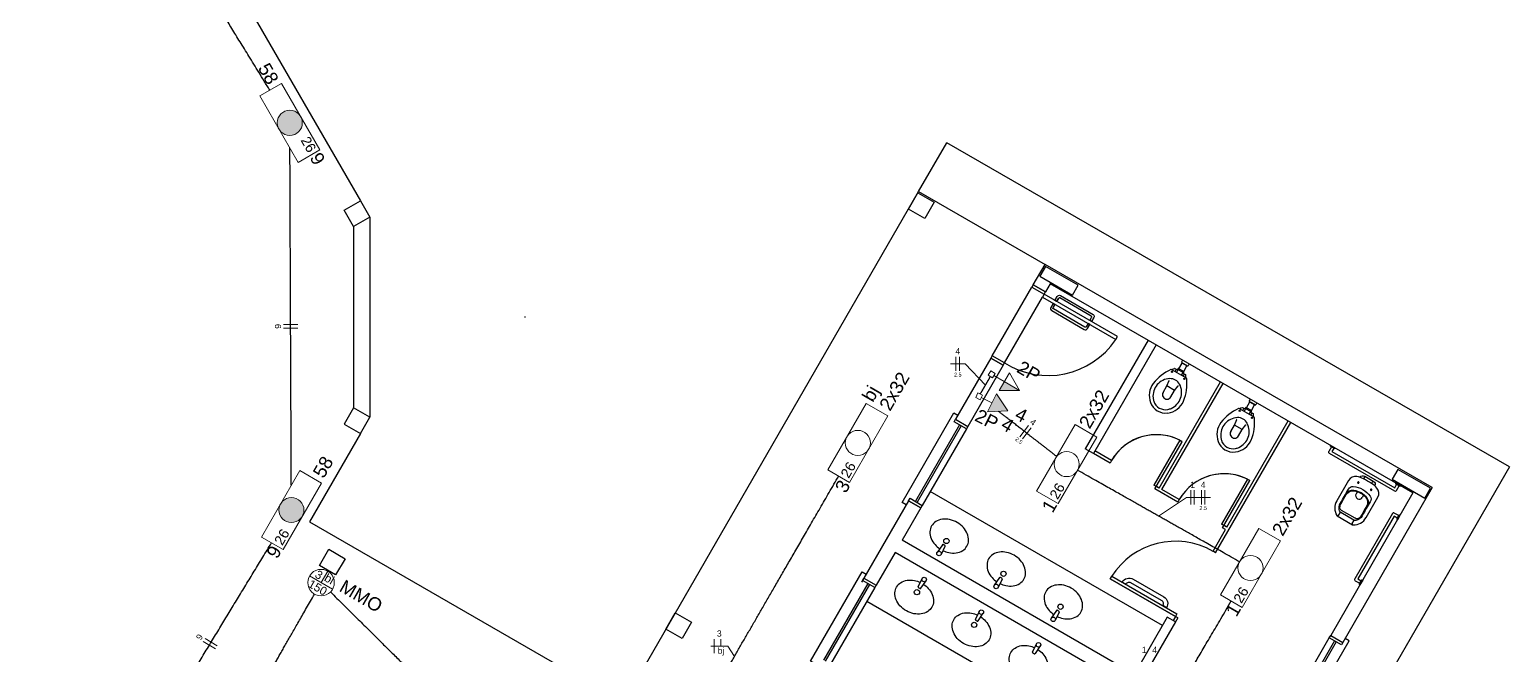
# Model space of a CAD drawing. Extents: x 175 to 700, y 53 to 250.
# Drawn here: x 375.33 to 391.06, y 194.7 to 201.35 of the extents above; entities that cross this region are included whole.
import ezdxf

# ---------------------------------------------------------------- set-up
doc = ezdxf.new("R2010")
doc.units = 0
doc.header["$LTSCALE"] = 2
doc.set_wipeout_variables(frame=1)
doc.linetypes.add('DASHDOT', pattern=[25.4, 12.7, -6.35, 0, -6.35])
doc.layers.get('0').update_dxf_attribs({"linetype": 'CONTINUOUS'})
for name, color, linetype in [('A-BARRA', 2, 'CONTINUOUS'), ('A-JANEL', 3, 'CONTINUOUS'), ('A-PARED', 5, 'CONTINUOUS'), ('A-PAREDE', 5, 'CONTINUOUS'), ('A-PILAR', 6, 'CONTINUOUS'), ('A-PILAR_EIXO', 5, 'DASHDOT'), ('A-PISOS-NIVEL', 1, 'CONTINUOUS'), ('A-WC', 1, 'CONTINUOUS'), ('ARQ-ALV-CORTE', 5, 'CONTINUOUS'), ('ARQ-ALV-VISTA2', 2, 'CONTINUOUS'), ('ARQ-BNC-VISTA', 1, 'CONTINUOUS'), ('ARQ-ESQ-CORTE', 3, 'CONTINUOUS'), ('ARQ-ESQ-VISTA1', 2, 'CONTINUOUS'), ('ARQ-ESQ-VISTA2', 1, 'CONTINUOUS'), ('PAG', 1, 'CONTINUOUS')]:
    doc.layers.add(name, color=color, linetype=linetype)
for name, color, linetype, lineweight in [('EL-Condutos', 4, 'CONTINUOUS', 30), ('EL-Fios', 9, 'CONTINUOUS', 20), ('EL-Textos fios', 7, 'CONTINUOUS', 20), ('EL-Textos pontos', 5, 'CONTINUOUS', 20), ('P-SIMBOL', 5, 'CONTINUOUS', 20)]:
    doc.layers.add(name, color=color, linetype=linetype, lineweight=lineweight)
doc.styles.add('Arial', font='arial.ttf')

msp = doc.modelspace()

# ---------------------------------------------------------------- hatches: boundary and pattern name
at = {"layer": 'P-SIMBOL'}
h = msp.add_hatch(color=256, dxfattribs=at)
h.paths.add_polyline_path([(377.967, 200.357, 1), (378.232, 200.357, 1)])
h.paths.add_polyline_path([(378.248, 196.24, 1), (377.983, 196.24, 1)])
h.paths.add_polyline_path([(376.486, 193.337, 1), (376.221, 193.337, 1)])
h.paths.add_polyline_path([(372.582, 191.56, 1), (372.847, 191.56, 1)])
at = {"layer": 'P-SIMBOL', "linetype": 'Continuous'}
for points in [[(385.51, 197.283), (385.727, 197.295), (385.608, 197.476)], [(385.69, 197.606), (385.852, 197.512), (385.636, 197.512)]]:
    msp.add_hatch(color=256, dxfattribs=at).paths.add_polyline_path(points)

# ---------------------------------------------------------------- linework, layer by layer
at = {"color": 8}
msp.add_arc((380.591, 198.292), 0.01, 330, 30, dxfattribs=at)
at = {"layer": 'A-BARRA', "color": 251}
msp.add_lwpolyline([(387.384, 195.318, -0.414214), (387.415, 195.201), (387.415, 195.201), (387.376, 195.224, 0.414214), (387.361, 195.279), (387.036, 195.466, 0.414214), (386.982, 195.451), (386.943, 195.474), (386.943, 195.474, -0.414214), (387.059, 195.505)], format="xyb", close=True, dxfattribs=at)
at = {"layer": 'A-JANEL', "color": 251}
for p, q in [((385.173, 197.205), (385.303, 197.13)), ((389.158, 194.907), (389.288, 194.832))]:
    msp.add_line(p, q, dxfattribs=at)
at = {"layer": 'A-PARED', "color": 251}
msp.add_lwpolyline([(384.945, 199.512), (384.845, 199.339), (384.672, 199.439), (384.772, 199.612)], close=True, dxfattribs=at)
at = {"layer": 'A-PAREDE', "color": 251}
for p, q in [((385.998, 198.635), (386.123, 198.851)), ((390.237, 196.478), (386.123, 198.851)), ((386.128, 198.56), (385.998, 198.635)), ((386.128, 198.56), (385.998, 198.635)), ((386.178, 198.646), (386.128, 198.56)), ((386.178, 198.646), (386.128, 198.56)), ((390.032, 196.423), (386.178, 198.646)), ((385.548, 197.855), (385.173, 197.205)), ((385.678, 197.78), (385.548, 197.855)), ((385.678, 197.78), (385.548, 197.855)), ((385.678, 197.78), (385.303, 197.13)), ((385.173, 197.205), (385.303, 197.13)), ((390.032, 196.423), (389.158, 194.907)), ((390.237, 196.478), (389.288, 194.832)), ((388.458, 193.694), (384.604, 195.918)), ((388.383, 193.564), (384.529, 195.788)), ((389.158, 194.907), (389.288, 194.832))]:
    msp.add_line(p, q, dxfattribs=at)
for points in [[(378.776, 199.254), (378.676, 199.427), (378.849, 199.527), (378.949, 199.354)], [(386.474, 198.63), (386.128, 198.83), (386.068, 198.726), (386.414, 198.526)], [(378.776, 197.327), (378.676, 197.154), (378.849, 197.054), (378.949, 197.227)], [(390.217, 196.472), (389.87, 196.672), (389.81, 196.568), (390.157, 196.368)], [(378.513, 195.823), (378.686, 195.723), (378.586, 195.55), (378.413, 195.65)]]:
    msp.add_lwpolyline(points, close=True, dxfattribs=at)
at = {"layer": 'A-PILAR', "color": 251}
for points in [[(378.776, 199.254), (378.676, 199.427), (378.849, 199.527), (378.949, 199.354)], [(378.776, 197.327), (378.676, 197.154), (378.849, 197.054), (378.949, 197.227)]]:
    msp.add_lwpolyline(points, close=True, dxfattribs=at)
at = {"layer": 'A-PILAR_EIXO', "color": 251}
msp.add_lwpolyline([(382.367, 195.047), (382.267, 194.873), (382.094, 194.973), (382.194, 195.147)], close=True, dxfattribs=at)
at = {"layer": 'A-PISOS-NIVEL', "color": 251}
for p, q in [((376.17, 204.169), (378.849, 199.527)), ((384.78, 199.626), (385.08, 200.145)), ((391.057, 196.698), (385.08, 200.145)), ((381.645, 194.19), (384.78, 199.626)), ((384.78, 199.626), (386.123, 198.851)), ((378.776, 199.254), (378.776, 197.327)), ((378.949, 199.354), (378.949, 197.227)), ((378.849, 197.054), (378.307, 196.115)), ((391.057, 196.698), (388.234, 191.804)), ((378.307, 196.115), (381.645, 194.19))]:
    msp.add_line(p, q, dxfattribs=at)
at = {"layer": 'A-WC', "color": 251}
for p, q in [((387.934, 195.786), (388.733, 197.172)), ((386.83, 196.766), (386.653, 196.868)), ((386.815, 196.74), (386.638, 196.842)), ((386.83, 196.766), (386.815, 196.74)), ((387.908, 195.801), (388.041, 196.033)), ((387.934, 195.786), (387.908, 195.801)), ((387.534, 195.093), (386.815, 195.508)), ((386.815, 195.508), (387.508, 195.108)), ((386.833, 195.537), (387.525, 195.138)), ((387.525, 195.138), (387.508, 195.108)), ((387.508, 195.108), (387.483, 195.065)), ((387.534, 195.093), (387.505, 195.043))]:
    msp.add_line(p, q, dxfattribs=at)
msp.add_arc((387.306, 196.491), 0.55, 60.0228, 150.0228, dxfattribs=at)
at = {"layer": 'ARQ-ALV-CORTE', "color": 251}
msp.add_line((385.998, 198.635), (386.128, 198.56), dxfattribs=at)
at = {"layer": 'ARQ-ALV-VISTA2', "color": 251, "ltscale": 0.1}
for p, q in [((387.217, 198.047), (386.551, 196.892)), ((387.304, 197.997), (386.638, 196.842)), ((387.544, 197.743), (387.579, 197.803)), ((387.585, 197.834), (387.574, 197.814)), ((387.574, 197.812), (387.577, 197.81)), ((387.577, 197.81), (387.575, 197.808)), ((387.576, 197.805), (387.633, 197.772)), ((387.577, 197.81), (387.638, 197.775)), ((387.654, 197.794), (387.643, 197.774)), ((387.473, 197.731), (387.47, 197.732)), ((387.473, 197.731), (387.621, 197.645)), ((387.504, 197.713), (387.517, 197.736)), ((387.534, 197.726), (387.506, 197.742)), ((387.521, 197.703), (387.534, 197.726)), ((387.534, 197.726), (387.537, 197.731)), ((387.589, 197.701), (387.537, 197.731)), ((387.596, 197.713), (387.544, 197.743)), ((387.573, 197.673), (387.586, 197.696)), ((387.586, 197.696), (387.589, 197.701)), ((387.586, 197.696), (387.614, 197.68)), ((387.59, 197.663), (387.603, 197.686)), ((387.596, 197.713), (387.631, 197.773)), ((387.621, 197.645), (387.624, 197.644)), ((387.638, 197.775), (387.636, 197.773)), ((387.638, 197.775), (387.64, 197.774)), ((387.337, 196.473), (387.988, 197.602)), ((387.363, 196.458), (388.014, 197.587)), ((387.363, 196.458), (388.014, 197.587)), ((387.377, 197.491), (387.416, 197.559)), ((387.416, 197.559), (387.441, 197.616)), ((387.5, 197.51), (387.416, 197.559)), ((387.441, 197.616), (387.439, 197.619)), ((387.461, 197.442), (387.5, 197.51)), ((387.5, 197.51), (387.538, 197.56)), ((387.538, 197.56), (387.541, 197.561)), ((388.192, 197.316), (388.189, 197.318)), ((388.192, 197.316), (388.34, 197.23)), ((388.223, 197.298), (388.236, 197.321)), ((388.253, 197.311), (388.225, 197.328)), ((388.253, 197.311), (388.256, 197.316)), ((388.308, 197.286), (388.256, 197.316)), ((388.263, 197.328), (388.298, 197.389)), ((388.315, 197.298), (388.263, 197.328)), ((388.304, 197.42), (388.293, 197.4)), ((388.293, 197.397), (388.296, 197.395)), ((388.296, 197.395), (388.294, 197.393)), ((388.295, 197.39), (388.352, 197.357)), ((388.296, 197.395), (388.357, 197.361)), ((388.315, 197.298), (388.35, 197.359)), ((388.357, 197.361), (388.355, 197.358)), ((388.357, 197.361), (388.359, 197.359)), ((388.373, 197.38), (388.362, 197.36)), ((388.056, 196.059), (388.707, 197.187)), ((388.135, 197.144), (388.16, 197.202)), ((388.16, 197.202), (388.158, 197.204)), ((388.24, 197.288), (388.253, 197.311)), ((388.292, 197.258), (388.305, 197.282)), ((388.305, 197.282), (388.308, 197.286)), ((388.305, 197.282), (388.333, 197.265)), ((388.309, 197.248), (388.322, 197.272)), ((388.34, 197.23), (388.343, 197.229)), ((388.096, 197.076), (388.135, 197.144)), ((388.219, 197.096), (388.135, 197.144)), ((388.18, 197.028), (388.219, 197.096)), ((388.219, 197.096), (388.257, 197.145)), ((388.257, 197.145), (388.26, 197.146)), ((386.638, 196.842), (386.551, 196.892)), ((387.555, 196.982), (387.28, 196.506)), ((387.291, 196.465), (387.581, 196.967)), ((387.555, 196.982), (387.581, 196.967)), ((388.274, 196.568), (387.999, 196.091)), ((388.01, 196.05), (388.3, 196.553)), ((388.274, 196.568), (388.3, 196.553)), ((387.337, 196.473), (387.28, 196.506)), ((387.337, 196.473), (387.28, 196.506)), ((387.534, 196.325), (387.291, 196.465)), ((387.337, 196.473), (387.306, 196.491)), ((387.549, 196.351), (387.363, 196.458)), ((384.674, 196.339), (384.199, 195.516)), ((384.804, 196.264), (384.604, 195.918)), ((384.674, 196.339), (384.804, 196.264)), ((384.674, 196.339), (384.804, 196.264)), ((387.549, 196.351), (387.534, 196.325)), ((388.056, 196.059), (387.999, 196.091)), ((388.056, 196.059), (387.999, 196.091)), ((388.056, 196.059), (388.025, 196.076)), ((388.041, 196.033), (388.01, 196.05)), ((384.529, 195.788), (384.329, 195.441)), ((385.032, 195.871), (384.976, 195.79)), ((385.06, 195.854), (385.018, 195.766)), ((385.057, 195.864), (385.042, 195.873)), ((384.199, 195.516), (384.174, 195.473)), ((384.199, 195.516), (384.329, 195.441)), ((384.199, 195.516), (384.329, 195.441)), ((384.199, 195.516), (384.329, 195.441)), ((384.775, 195.424), (384.817, 195.513)), ((384.804, 195.408), (384.859, 195.489)), ((385.638, 195.521), (385.583, 195.44)), ((385.667, 195.504), (385.624, 195.416)), ((385.664, 195.515), (385.649, 195.523)), ((386.815, 195.508), (386.83, 195.534)), ((386.83, 195.534), (386.815, 195.508)), ((386.83, 195.534), (386.83, 195.534)), ((384.794, 195.405), (384.779, 195.414)), ((385.383, 195.077), (385.425, 195.166)), ((385.412, 195.061), (385.467, 195.142)), ((386.244, 195.171), (386.189, 195.09)), ((386.273, 195.155), (386.231, 195.066)), ((386.27, 195.165), (386.255, 195.173)), ((385.402, 195.058), (385.387, 195.067)), ((387.422, 195.1), (387.072, 194.494)), ((387.509, 195.05), (387.159, 194.444)), ((387.509, 195.05), (387.422, 195.1)), ((385.991, 194.73), (386.033, 194.819)), ((386.009, 194.711), (385.995, 194.72)), ((386.02, 194.714), (386.075, 194.795))]:
    msp.add_line(p, q, dxfattribs=at)
at = {"layer": 'ARQ-ALV-VISTA2', "color": 251}
for points in [[(386.113, 198.534), (386.128, 198.56), (385.998, 198.635), (385.983, 198.609)], [(386.875, 198.054), (386.892, 198.084), (386.113, 198.534), (386.095, 198.503)], [(385.678, 197.78), (385.693, 197.806), (385.563, 197.881), (385.548, 197.855)]]:
    msp.add_lwpolyline(points, close=True, dxfattribs=at)
at = {"layer": 'ARQ-ALV-VISTA2', "color": 251, "ltscale": 0.1}
for points in [[(389.209, 196.897, -0.414214), (389.196, 196.894), (389.161, 196.914, -0.414214), (389.157, 196.927), (389.209, 196.897)], [(389.902, 196.498, -0.414214), (389.889, 196.494), (389.854, 196.514, -0.414214), (389.85, 196.528), (389.902, 196.498)], [(385.038, 195.808, 0.059992), (385.101, 195.787, 0.087531), (385.178, 195.784, 0.105501), (385.248, 195.809, 0.123031), (385.292, 195.855, 0.123031), (385.31, 195.916, 0.105501), (385.297, 195.989, 0.087531), (385.256, 196.054, 0.07802), (385.189, 196.108, 0.07802), (385.109, 196.139, 0.087531), (385.032, 196.142, 0.105501), (384.962, 196.117, 0.123031), (384.918, 196.071, 0.123031), (384.9, 196.01, 0.105501), (384.913, 195.937, 0.087531), (384.954, 195.872, 0.059024), (385.003, 195.829, 0.07802)], [(389.867, 196.137, -0.414214), (389.864, 196.151), (389.884, 196.185, -0.414214), (389.897, 196.189), (389.867, 196.137)], [(385.645, 195.459, 0.059992), (385.707, 195.437, 0.087531), (385.784, 195.434, 0.105501), (385.854, 195.459, 0.123031), (385.898, 195.505, 0.123031), (385.916, 195.566, 0.105501), (385.903, 195.64, 0.087531), (385.862, 195.705, 0.07802), (385.795, 195.759, 0.07802), (385.715, 195.79, 0.087531), (385.638, 195.793, 0.105501), (385.569, 195.767, 0.123031), (385.524, 195.722, 0.123031), (385.507, 195.66, 0.105501), (385.519, 195.587, 0.087531), (385.56, 195.522, 0.059024), (385.609, 195.479, 0.07802)], [(384.833, 195.45, -0.059992), (384.883, 195.407, -0.087531), (384.924, 195.342, -0.105501), (384.938, 195.269, -0.123031), (384.92, 195.207, -0.123031), (384.876, 195.161, -0.105501), (384.807, 195.135, -0.087531), (384.73, 195.138, -0.07802), (384.65, 195.168, -0.07802), (384.582, 195.222, -0.087531), (384.541, 195.287, -0.105501), (384.528, 195.36, -0.123031), (384.545, 195.421, -0.123031), (384.589, 195.467, -0.105501), (384.659, 195.493, -0.087531), (384.735, 195.491, -0.059024), (384.797, 195.47, -0.07802)], [(386.251, 195.109, 0.059992), (386.314, 195.087, 0.087531), (386.39, 195.084, 0.105501), (386.46, 195.109, 0.123031), (386.505, 195.155, 0.123031), (386.522, 195.217, 0.105501), (386.509, 195.29, 0.087531), (386.469, 195.355, 0.07802), (386.402, 195.409, 0.07802), (386.322, 195.44, 0.087531), (386.245, 195.443, 0.105501), (386.175, 195.418, 0.123031), (386.131, 195.372, 0.123031), (386.113, 195.31, 0.105501), (386.126, 195.237, 0.087531), (386.167, 195.172, 0.059024), (386.216, 195.129, 0.07802)], [(389.468, 195.444, -0.414214), (389.464, 195.458), (389.484, 195.492, -0.414214), (389.498, 195.496), (389.468, 195.444)], [(385.441, 195.103, -0.059992), (385.491, 195.06, -0.087531), (385.532, 194.995, -0.105501), (385.546, 194.922, -0.123031), (385.528, 194.86, -0.123031), (385.484, 194.814, -0.105501), (385.415, 194.788, -0.087531), (385.338, 194.791, -0.07802), (385.257, 194.821, -0.07802), (385.19, 194.875, -0.087531), (385.149, 194.94, -0.105501), (385.135, 195.013, -0.123031), (385.153, 195.074, -0.123031), (385.197, 195.12, -0.105501), (385.266, 195.146, -0.087531), (385.343, 195.144, -0.059024), (385.405, 195.123, -0.07802)], [(386.048, 194.756, -0.059992), (386.099, 194.712, -0.087531), (386.14, 194.648, -0.105501), (386.153, 194.575, -0.123031), (386.136, 194.513, -0.123031), (386.092, 194.467, -0.105501), (386.022, 194.441, -0.087531), (385.946, 194.444, -0.07802), (385.865, 194.474, -0.07802), (385.798, 194.528, -0.087531), (385.757, 194.592, -0.105501), (385.743, 194.665, -0.123031), (385.761, 194.727, -0.123031), (385.805, 194.773, -0.105501), (385.874, 194.799, -0.087531), (385.951, 194.797, -0.059024), (386.013, 194.776, -0.07802)]]:
    msp.add_lwpolyline(points, format="xyb", dxfattribs=at)
for points in [[(384.819, 196.29), (384.804, 196.264), (384.674, 196.339), (384.689, 196.365)], [(384.329, 195.441), (384.314, 195.415), (384.184, 195.49), (384.199, 195.516)]]:
    msp.add_lwpolyline(points, close=True, dxfattribs=at)
for centre, radius in [((387.473, 197.71), 0.00682), ((387.603, 197.635), 0.00682), ((388.192, 197.295), 0.00682), ((388.322, 197.22), 0.00682), ((385.075, 195.911), 0.0278), ((384.997, 195.778), 0.024), ((385.681, 195.562), 0.0278), ((384.838, 195.501), 0.024), ((385.603, 195.428), 0.024), ((384.762, 195.366), 0.0278), ((385.446, 195.154), 0.024), ((386.288, 195.212), 0.0278), ((385.37, 195.019), 0.0278), ((386.21, 195.078), 0.024), ((386.054, 194.807), 0.024)]:
    msp.add_circle(centre, radius, dxfattribs=at)
for centre, radius, start, end in [((387.575, 197.813), 0.002, 150.0228, 240.0228), ((387.577, 197.807), 0.002, 150.0228, 240.0228), ((387.457, 197.451), 0.187, 92.7027, 185.7713), ((387.656, 197.29), 0.484, 113.7805, 142.3423), ((387.453, 197.525), 0.112, 60.0228, 92.7027), ((387.465, 197.724), 0.00909, 60.0228, 119.0053), ((387.691, 197.306), 0.477, 113.8624, 117.241), ((387.502, 197.735), 0.00909, 60.0228, 113.8624), ((387.54, 197.737), 0.00697, 60.0228, 240.0228), ((387.592, 197.707), 0.00697, 240.0228, 60.0228), ((387.147, 197.583), 0.484, 337.7033, 6.3682), ((387.61, 197.672), 0.00909, 6.1832, 60.0228), ((387.144, 197.622), 0.477, 2.8046, 6.1832), ((387.619, 197.636), 0.00909, 6.3586, 60.0228), ((387.634, 197.774), 0.002, 240.0228, 330.0228), ((387.641, 197.775), 0.002, 240.0228, 330.0228), ((387.438, 197.458), 0.208, 142.3423, 200.9207), ((387.419, 197.467), 0.0486, 150.0228, 330.0228), ((387.387, 197.491), 0.187, 294.2742, 27.3429), ((387.453, 197.525), 0.112, 27.3429, 60.0228), ((387.406, 197.445), 0.174, 200.4995, 276.9109), ((387.429, 197.448), 0.159, 185.7713, 198.6929), ((387.403, 197.439), 0.132, 198.6929, 240.0228), ((387.403, 197.439), 0.132, 240.0228, 281.3527), ((387.402, 197.478), 0.208, 276.9109, 337.7033), ((387.398, 197.466), 0.159, 281.3527, 294.2742), ((388.375, 196.875), 0.484, 113.7805, 142.3423), ((388.184, 197.31), 0.00909, 60.0228, 119.0053), ((388.41, 196.892), 0.477, 113.8624, 117.241), ((388.221, 197.32), 0.00909, 60.0228, 113.8624), ((388.259, 197.322), 0.00697, 60.0228, 240.0228), ((388.294, 197.399), 0.002, 150.0228, 240.0228), ((388.296, 197.392), 0.002, 150.0228, 240.0228), ((388.353, 197.359), 0.002, 240.0228, 330.0228), ((388.36, 197.361), 0.002, 240.0228, 330.0228), ((388.157, 197.043), 0.208, 142.3423, 200.9207), ((388.176, 197.036), 0.187, 92.7027, 185.7713), ((388.172, 197.111), 0.112, 60.0228, 92.7027), ((388.105, 197.076), 0.187, 294.2742, 27.3429), ((388.172, 197.111), 0.112, 27.3429, 60.0228), ((388.311, 197.292), 0.00697, 240.0228, 60.0228), ((387.866, 197.168), 0.484, 337.7033, 6.3682), ((388.329, 197.257), 0.00909, 6.1832, 60.0228), ((387.863, 197.207), 0.477, 2.8046, 6.1832), ((388.338, 197.221), 0.00909, 6.3586, 60.0228), ((388.148, 197.033), 0.159, 185.7713, 198.6929), ((388.138, 197.052), 0.0486, 150.0228, 330.0228), ((388.125, 197.03), 0.174, 200.4995, 276.9109), ((388.122, 197.024), 0.132, 198.6929, 240.0228), ((388.122, 197.024), 0.132, 240.0228, 281.3527), ((388.121, 197.064), 0.208, 276.9109, 337.7033), ((388.117, 197.051), 0.159, 281.3527, 294.2742), ((388.025, 196.076), 0.55, 60.0228, 150.0228), ((388.025, 196.076), 0.55, 63.1496, 150.0228), ((385.038, 195.866), 0.008, 59.9451, 145.5915), ((385.053, 195.857), 0.008, 334.2986, 59.9451), ((385.645, 195.516), 0.008, 59.9451, 145.5915), ((385.66, 195.508), 0.008, 334.2986, 59.9451), ((384.783, 195.421), 0.008, 154.7065, 240.3529), ((384.798, 195.412), 0.008, 240.3529, 325.9994), ((386.251, 195.167), 0.008, 59.9451, 145.5915), ((386.266, 195.158), 0.008, 334.2986, 59.9451), ((385.391, 195.074), 0.008, 154.7065, 240.3529), ((385.406, 195.065), 0.008, 240.3529, 325.9994), ((385.998, 194.727), 0.008, 154.7065, 240.3529), ((386.013, 194.718), 0.008, 240.3529, 325.9994)]:
    msp.add_arc(centre, radius, start, end, dxfattribs=at)
at = {"layer": 'ARQ-BNC-VISTA', "color": 251}
for p, q in [((385.563, 197.881), (385.983, 198.609)), ((385.693, 197.806), (386.095, 198.503)), ((387.372, 195.013), (384.903, 196.437)), ((386.698, 193.844), (384.229, 195.268))]:
    msp.add_line(p, q, dxfattribs=at)
at = {"layer": 'ARQ-ESQ-CORTE', "color": 251}
for points in [[(386.228, 198.427), (386.208, 198.392), (386.228, 198.427), (386.21, 198.437), (386.185, 198.394, 0.414214), (386.194, 198.36), (386.54, 198.16, 0.414214), (386.574, 198.169), (386.599, 198.212), (386.581, 198.223), (386.561, 198.189, -0.414214), (386.547, 198.185), (386.212, 198.378, -0.414214), (386.208, 198.392)], [(386.246, 198.457), (386.266, 198.491), (386.246, 198.457), (386.227, 198.468), (386.252, 198.511, -0.414214), (386.286, 198.52), (386.633, 198.32, -0.414214), (386.642, 198.286), (386.617, 198.243), (386.598, 198.254), (386.618, 198.288, 0.414214), (386.614, 198.302), (386.279, 198.495, 0.414214), (386.266, 198.491)]]:
    msp.add_lwpolyline(points, format="xyb", dxfattribs=at)
at = {"layer": 'ARQ-ESQ-VISTA1', "color": 251}
for p, q in [((385.215, 197.147), (384.745, 196.333)), ((385.232, 197.137), (384.763, 196.323)), ((385.288, 197.104), (384.819, 196.29)), ((384.24, 195.458), (383.771, 194.644)), ((384.258, 195.448), (383.788, 194.634)), ((384.314, 195.415), (383.844, 194.601)), ((388.673, 194.067), (389.143, 194.881)), ((389.199, 194.848), (388.73, 194.034)), ((389.217, 194.838), (388.747, 194.024))]:
    msp.add_line(p, q, dxfattribs=at)
for points in [[(384.649, 196.296), (384.605, 196.321), (385.155, 197.274), (385.198, 197.249)], [(383.674, 194.607), (383.631, 194.632), (384.181, 195.584), (384.224, 195.559)], [(388.763, 193.922), (388.807, 193.897), (389.356, 194.85), (389.313, 194.875)]]:
    msp.add_lwpolyline(points, dxfattribs=at)
for points in [[(385.303, 197.13), (385.288, 197.104), (385.158, 197.179), (385.173, 197.205)], [(389.288, 194.832), (389.273, 194.806), (389.143, 194.881), (389.158, 194.907)]]:
    msp.add_lwpolyline(points, close=True, dxfattribs=at)
at = {"layer": 'ARQ-ESQ-VISTA2', "color": 251, "linetype": 'Continuous'}
msp.add_arc((386.157, 198.534), 0.864, 237.4855, 326.1818, dxfattribs=at)
at = {"layer": 'EL-Condutos', "linetype": 'Continuous'}
for points in [[(377.887, 200.703), (377.827, 200.801), (377.77, 200.894), (377.716, 200.982), (377.665, 201.065), (377.617, 201.144), (377.57, 201.219), (377.526, 201.291), (377.484, 201.36), (377.443, 201.426), (377.404, 201.49), (377.366, 201.552), (377.329, 201.613), (377.292, 201.672), (377.256, 201.731), (377.221, 201.789), (377.185, 201.848), (377.149, 201.906), (377.112, 201.966), (377.075, 202.026), (377.037, 202.088), (376.998, 202.152), (376.957, 202.219), (376.915, 202.287), (376.871, 202.359), (376.825, 202.435), (376.776, 202.514), (376.725, 202.597), (376.672, 202.685), (376.615, 202.777), (376.555, 202.875)], [(378.115, 196.506), (378.114, 196.674), (378.113, 196.832), (378.113, 196.981), (378.112, 197.121), (378.112, 197.253), (378.111, 197.378), (378.111, 197.497), (378.11, 197.61), (378.11, 197.717), (378.109, 197.821), (378.109, 197.921), (378.109, 198.018), (378.108, 198.112), (378.108, 198.206), (378.107, 198.298), (378.107, 198.391), (378.107, 198.484), (378.106, 198.579), (378.106, 198.676), (378.106, 198.776), (378.105, 198.879), (378.105, 198.987), (378.104, 199.099), (378.104, 199.218), (378.103, 199.343), (378.103, 199.475), (378.102, 199.615), (378.102, 199.764), (378.101, 199.922), (378.1, 200.091)], [(385.435, 197.472), (385.439, 197.481), (385.444, 197.489), (385.449, 197.496), (385.453, 197.503), (385.457, 197.51), (385.46, 197.517), (385.464, 197.523), (385.467, 197.529), (385.471, 197.535), (385.474, 197.54), (385.477, 197.546), (385.48, 197.551), (385.483, 197.556), (385.486, 197.561), (385.489, 197.566), (385.492, 197.571), (385.495, 197.576), (385.498, 197.582), (385.501, 197.587), (385.504, 197.592), (385.507, 197.598), (385.51, 197.603), (385.514, 197.609), (385.517, 197.616), (385.521, 197.622), (385.525, 197.629), (385.529, 197.636), (385.534, 197.644), (385.538, 197.652), (385.543, 197.661)], [(386.247, 196.81), (386.217, 196.833), (386.188, 196.856), (386.159, 196.878), (386.131, 196.9), (386.104, 196.921), (386.078, 196.941), (386.052, 196.961), (386.027, 196.981), (386.002, 197), (385.978, 197.018), (385.955, 197.036), (385.933, 197.053), (385.911, 197.07), (385.89, 197.087), (385.869, 197.103), (385.849, 197.118), (385.83, 197.133), (385.811, 197.148), (385.793, 197.162), (385.775, 197.175), (385.758, 197.189), (385.742, 197.201), (385.726, 197.214), (385.71, 197.226), (385.695, 197.237), (385.681, 197.248), (385.667, 197.259), (385.654, 197.269), (385.641, 197.279), (385.628, 197.289)], [(381.715, 192.764), (381.816, 192.94), (381.912, 193.107), (382.003, 193.264), (382.089, 193.412), (382.17, 193.553), (382.247, 193.686), (382.32, 193.813), (382.39, 193.934), (382.457, 194.05), (382.522, 194.162), (382.585, 194.271), (382.646, 194.376), (382.705, 194.48), (382.764, 194.582), (382.823, 194.683), (382.881, 194.785), (382.94, 194.887), (383, 194.99), (383.061, 195.096), (383.123, 195.204), (383.188, 195.316), (383.255, 195.432), (383.325, 195.554), (383.399, 195.681), (383.476, 195.814), (383.557, 195.954), (383.642, 196.103), (383.733, 196.26), (383.829, 196.426), (383.931, 196.602)], [(388.19, 195.689), (388.1, 195.74), (388.017, 195.787), (387.94, 195.83), (387.869, 195.871), (387.803, 195.908), (387.742, 195.942), (387.686, 195.975), (387.633, 196.005), (387.583, 196.033), (387.536, 196.059), (387.492, 196.084), (387.45, 196.108), (387.409, 196.131), (387.369, 196.154), (387.33, 196.176), (387.29, 196.198), (387.25, 196.221), (387.209, 196.244), (387.167, 196.268), (387.123, 196.293), (387.076, 196.319), (387.026, 196.347), (386.973, 196.377), (386.917, 196.409), (386.856, 196.444), (386.79, 196.481), (386.719, 196.521), (386.642, 196.565), (386.559, 196.612), (386.469, 196.663)], [(376.564, 193.683), (376.61, 193.758), (376.655, 193.833), (376.701, 193.908), (376.746, 193.983), (376.791, 194.057), (376.835, 194.13), (376.88, 194.204), (376.925, 194.277), (376.969, 194.35), (377.013, 194.423), (377.057, 194.496), (377.102, 194.569), (377.146, 194.641), (377.19, 194.714), (377.234, 194.787), (377.278, 194.859), (377.322, 194.932), (377.366, 195.004), (377.41, 195.077), (377.454, 195.15), (377.498, 195.223), (377.543, 195.296), (377.587, 195.369), (377.632, 195.443), (377.677, 195.516), (377.722, 195.59), (377.767, 195.665), (377.812, 195.739), (377.858, 195.815), (377.904, 195.89)], [(377.428, 193.715), (377.471, 193.79), (377.512, 193.861), (377.55, 193.928), (377.587, 193.992), (377.621, 194.052), (377.653, 194.108), (377.684, 194.162), (377.714, 194.214), (377.742, 194.263), (377.769, 194.31), (377.795, 194.356), (377.821, 194.401), (377.846, 194.444), (377.87, 194.487), (377.895, 194.53), (377.919, 194.573), (377.944, 194.616), (377.968, 194.659), (377.994, 194.704), (378.02, 194.75), (378.047, 194.797), (378.075, 194.846), (378.105, 194.898), (378.136, 194.952), (378.168, 195.009), (378.202, 195.068), (378.239, 195.132), (378.277, 195.199), (378.318, 195.27), (378.361, 195.346)], [(378.531, 195.369), (378.668, 195.233), (378.796, 195.106), (378.917, 194.987), (379.03, 194.874), (379.136, 194.769), (379.237, 194.669), (379.332, 194.574), (379.423, 194.484), (379.509, 194.399), (379.592, 194.317), (379.672, 194.238), (379.749, 194.161), (379.825, 194.086), (379.899, 194.012), (379.973, 193.939), (380.046, 193.866), (380.121, 193.792), (380.196, 193.717), (380.274, 193.64), (380.354, 193.561), (380.437, 193.479), (380.523, 193.393), (380.614, 193.303), (380.709, 193.209), (380.81, 193.109), (380.917, 193.003), (381.03, 192.89), (381.151, 192.771), (381.279, 192.643), (381.416, 192.507)], [(386.836, 193.108), (386.893, 193.205), (386.946, 193.296), (386.997, 193.383), (387.045, 193.465), (387.09, 193.543), (387.134, 193.618), (387.176, 193.69), (387.216, 193.759), (387.255, 193.825), (387.293, 193.889), (387.329, 193.952), (387.365, 194.013), (387.4, 194.073), (387.434, 194.132), (387.469, 194.191), (387.503, 194.25), (387.538, 194.309), (387.573, 194.369), (387.608, 194.43), (387.645, 194.492), (387.682, 194.556), (387.721, 194.623), (387.761, 194.691), (387.803, 194.763), (387.847, 194.838), (387.893, 194.916), (387.941, 194.999), (387.992, 195.085), (388.045, 195.177), (388.101, 195.273)]]:
    msp.add_spline(points, degree=3, dxfattribs=at)
at = {"layer": 'EL-Fios'}
for p, q in [((378.183, 198.212), (378.033, 198.212)), ((378.183, 198.174), (378.033, 198.174)), ((385.177, 197.72), (385.177, 197.87)), ((385.215, 197.72), (385.215, 197.87)), ((385.854, 197.02), (385.946, 197.138)), ((385.884, 196.997), (385.975, 197.115)), ((387.672, 196.3), (387.672, 196.45)), ((387.709, 196.3), (387.709, 196.45)), ((387.784, 196.3), (387.784, 196.45)), ((387.822, 196.3), (387.822, 196.45)), ((377.309, 194.765), (377.18, 194.843)), ((377.328, 194.797), (377.2, 194.875)), ((382.609, 194.718), (382.609, 194.868)), ((382.68, 194.793), (382.68, 194.868))]:
    msp.add_line(p, q, dxfattribs=at)
at = {"layer": 'EL-Textos fios'}
for p, q in [((385.275, 197.795), (385.118, 197.795)), ((385.489, 197.566), (385.275, 197.795)), ((387.33, 196.176), (387.627, 196.375)), ((387.627, 196.375), (387.881, 196.375)), ((382.754, 194.793), (382.572, 194.793)), ((382.823, 194.683), (382.754, 194.793))]:
    msp.add_line(p, q, dxfattribs=at)
at = {"layer": 'P-SIMBOL'}
for p, q in [((377.78, 200.644), (378.01, 200.776)), ((378.418, 200.07), (378.01, 200.776)), ((378.188, 199.937), (377.78, 200.644)), ((378.188, 199.937), (378.418, 200.07)), ((385.52, 197.674), (385.547, 197.72)), ((385.566, 197.647), (385.52, 197.674)), ((385.547, 197.72), (385.593, 197.693)), ((385.593, 197.693), (385.566, 197.647)), ((385.69, 197.606), (385.579, 197.67)), ((385.636, 197.512), (385.745, 197.7)), ((385.745, 197.7), (385.852, 197.512)), ((385.386, 197.437), (385.41, 197.485)), ((385.41, 197.485), (385.457, 197.461)), ((385.51, 197.283), (385.608, 197.476)), ((385.608, 197.476), (385.727, 197.295)), ((385.852, 197.512), (385.636, 197.512)), ((385.852, 197.512), (385.69, 197.606)), ((383.815, 196.667), (384.223, 197.373)), ((384.223, 197.373), (384.452, 197.241)), ((385.433, 197.413), (385.386, 197.437)), ((385.457, 197.461), (385.433, 197.413)), ((385.559, 197.379), (385.445, 197.437)), ((384.044, 196.534), (384.452, 197.241)), ((385.727, 197.295), (385.51, 197.283)), ((386.034, 196.441), (386.442, 197.148)), ((386.264, 196.309), (386.672, 197.016)), ((386.442, 197.148), (386.672, 197.016)), ((377.797, 195.953), (378.205, 196.659)), ((378.205, 196.659), (378.435, 196.527)), ((383.815, 196.667), (384.044, 196.534)), ((378.027, 195.82), (378.435, 196.527)), ((386.034, 196.441), (386.264, 196.309)), ((377.797, 195.953), (378.027, 195.82)), ((387.987, 195.337), (388.395, 196.043)), ((388.217, 195.204), (388.625, 195.911)), ((388.395, 196.043), (388.625, 195.911)), ((378.431, 195.468), (378.502, 195.591)), ((378.309, 195.539), (378.553, 195.398)), ((387.987, 195.337), (388.217, 195.204))]:
    msp.add_line(p, q, dxfattribs=at)
for centre, radius in [((378.099, 200.357), 0.133), ((384.134, 196.954), 0.133), ((386.353, 196.728), 0.133), ((378.116, 196.24), 0.133), ((388.306, 195.624), 0.133), ((378.431, 195.468), 0.141)]:
    msp.add_circle(centre, radius, dxfattribs=at)
at = {"layer": 'PAG', "color": 251}
for centre, radius, start, end in [((387.306, 196.491), 0.55, 63.1496, 150.0228), ((387.508, 195.108), 0.8, 60.0228, 147.8737)]:
    msp.add_arc(centre, radius, start, end, dxfattribs=at)

# ---------------------------------------------------------------- texts
at = {"layer": 'EL-Textos fios', "attachment_point": 8, "line_spacing_factor": 0.798, "style": 'Arial'}
for s, insert, char_height, width, rotation in [('9', (378.007, 198.193), 0.0653, 0.07837, 90.0002), ('4', (385.977, 197.148), 0.0653, 0.07837, 322.2773), ('2.5', (385.832, 196.961), 0.0406, 0.14614, 322.2773), ('9', (377.168, 194.873), 0.0653, 0.07837, 58.7396)]:
    msp.add_mtext(s, dxfattribs=dict(at, insert=insert, char_height=char_height, width=width, rotation=rotation))
for s, insert, char_height, width in [('4', (385.196, 197.896), 0.0653, 0.07837), ('2.5', (385.196, 197.659), 0.0406, 0.14614), ('1', (387.691, 196.476), 0.0653, 0.07837), ('4', (387.803, 196.476), 0.0653, 0.07837), ('2.5', (387.803, 196.24), 0.0406, 0.14614), ('3', (382.662, 194.894), 0.0653, 0.07837), ('bj', (382.68, 194.693), 0.0653, 0.15673), ('1', (387.176, 194.721), 0.0653, 0.07837), ('4', (387.288, 194.721), 0.0653, 0.07837)]:
    msp.add_mtext(s, dxfattribs=dict(at, insert=insert, char_height=char_height, width=width))
at = {"layer": 'EL-Textos pontos', "line_spacing_factor": 0.798, "style": 'Arial'}
for s, insert, char_height, width, attachment_point, rotation in [('58', (377.864, 200.748), 0.1412, 0.33888, 9, 299.9999), ('9', (378.359, 199.892), 0.141, 0.16944, 9, 299.9999), ('2P', (385.915, 197.653), 0.1412, 0.33888, 8, 329.8403), ('2x32', (384.478, 197.282), 0.1412, 0.67776, 7, 60.0001), ('bj', (384.33, 197.356), 0.1412, 0.33888, 7, 60.0001), ('2x32', (386.599, 197.093), 0.1412, 0.67776, 7, 60.0001), ('2P', (385.472, 197.141), 0.1412, 0.33888, 8, 333.1692), ('4', (385.69, 197.084), 0.141, 0.16944, 8, 329.8403), ('4', (385.839, 197.188), 0.141, 0.16944, 8, 333.1692), ('58', (378.46, 196.567), 0.1412, 0.33888, 7, 60.0001), ('3', (384.007, 196.409), 0.141, 0.16944, 7, 60.0001), ('2x32', (388.65, 195.952), 0.1412, 0.67776, 7, 60.0001), ('1', (386.203, 196.2), 0.141, 0.16944, 7, 60.0001), ('9', (377.966, 195.711), 0.141, 0.16944, 7, 60.0001), ('3', (378.386, 195.512), 0.0882, 0.1059, 8, 330.0008), ('150', (378.373, 195.377), 0.0882, 0.3177, 8, 330.0008), ('bi', (378.497, 195.468), 0.0882, 0.2118, 8, 330.0008), ('MMO', (378.821, 195.262), 0.1412, 0.50832, 8, 330.0008), ('1', (388.156, 195.095), 0.141, 0.16944, 7, 60.0001)]:
    msp.add_mtext(s, dxfattribs=dict(at, insert=insert, char_height=char_height, width=width, attachment_point=attachment_point, rotation=rotation))
at = {"layer": 'P-SIMBOL', "char_height": 0.1059, "width": 0.25416, "line_spacing_factor": 0.798, "style": 'Arial'}
for insert, attachment_point, rotation in [((378.292, 200.029), 9, 299.9999), ((384.038, 196.569), 7, 60.0001), ((386.258, 196.344), 7, 60.0001), ((378.02, 195.855), 7, 60.0001), ((388.211, 195.239), 7, 60.0001)]:
    msp.add_mtext('26', dxfattribs=dict(at, insert=insert, attachment_point=attachment_point, rotation=rotation))

# ---------------------------------------------------------------- next in the draw order: wipeouts: each hides what was drawn before it
at = {"color": 251, "ltscale": 0.1}
msp.add_wipeout([(389.309, 196.13), (389.228, 196.177), (389.224, 196.181), (389.221, 196.186), (389.219, 196.19), (389.216, 196.196), (389.214, 196.2), (389.21, 196.211), (389.206, 196.222), (389.205, 196.23), (389.203, 196.242), (389.202, 196.258), (389.202, 196.266), (389.202, 196.271), (389.202, 196.274), (389.202, 196.278), (389.204, 196.29), (389.206, 196.297), (389.207, 196.303), (389.21, 196.311), (389.212, 196.318), (389.213, 196.32), (389.216, 196.327), (389.221, 196.337), (389.222, 196.339), (389.347, 196.555), (389.354, 196.565), (389.357, 196.569), (389.363, 196.575), (389.369, 196.58), (389.374, 196.584), (389.377, 196.585), (389.38, 196.587), (389.383, 196.589), (389.385, 196.59), (389.39, 196.592), (389.394, 196.593), (389.403, 196.596), (389.412, 196.597), (389.417, 196.598), (389.428, 196.598), (389.438, 196.596), (389.449, 196.594), (389.46, 196.591), (389.467, 196.589), (389.467, 196.589), (389.468, 196.59), (389.472, 196.594), (389.474, 196.596), (389.476, 196.598), (389.48, 196.6), (389.482, 196.601), (389.484, 196.602), (389.485, 196.603), (389.486, 196.603), (389.491, 196.604), (389.492, 196.605), (389.493, 196.605), (389.495, 196.605), (389.495, 196.605), (389.496, 196.605), (389.497, 196.605), (389.497, 196.605), (389.498, 196.605), (389.499, 196.605), (389.5, 196.605), (389.501, 196.605), (389.503, 196.605), (389.505, 196.605), (389.508, 196.604), (389.511, 196.603), (389.514, 196.602), (389.518, 196.6), (389.519, 196.6), (389.611, 196.547), (389.611, 196.547), (389.611, 196.547), (389.612, 196.546), (389.613, 196.546), (389.614, 196.545), (389.616, 196.544), (389.617, 196.543), (389.618, 196.542), (389.62, 196.54), (389.621, 196.539), (389.623, 196.536), (389.624, 196.536), (389.625, 196.533), (389.627, 196.531), (389.627, 196.529), (389.628, 196.527), (389.629, 196.526), (389.629, 196.525), (389.629, 196.525), (389.63, 196.52), (389.63, 196.52), (389.63, 196.518), (389.631, 196.517), (389.631, 196.516), (389.631, 196.515), (389.631, 196.514), (389.631, 196.513), (389.631, 196.512), (389.631, 196.512), (389.631, 196.511), (389.631, 196.51), (389.631, 196.509), (389.631, 196.509), (389.631, 196.508), (389.631, 196.508), (389.63, 196.507), (389.63, 196.505), (389.63, 196.503), (389.63, 196.502), (389.628, 196.497), (389.627, 196.497), (389.627, 196.496), (389.628, 196.495), (389.632, 196.492), (389.636, 196.488), (389.639, 196.485), (389.65, 196.472), (389.655, 196.466), (389.658, 196.462), (389.66, 196.458), (389.663, 196.453), (389.664, 196.448), (389.665, 196.446), (389.666, 196.441), (389.668, 196.437), (389.669, 196.429), (389.669, 196.423), (389.67, 196.418), (389.669, 196.412), (389.669, 196.407), (389.668, 196.4), (389.666, 196.395), (389.665, 196.391), (389.663, 196.386), (389.663, 196.384), (389.662, 196.383), (389.662, 196.382), (389.66, 196.378), (389.659, 196.377), (389.659, 196.376), (389.659, 196.376), (389.534, 196.159), (389.529, 196.152), (389.526, 196.147), (389.524, 196.145), (389.522, 196.142), (389.52, 196.139), (389.518, 196.137), (389.516, 196.135), (389.515, 196.133), (389.514, 196.132), (389.513, 196.132), (389.512, 196.13), (389.503, 196.121), (389.5, 196.119), (389.497, 196.116), (389.495, 196.115), (389.494, 196.114), (389.492, 196.113), (389.49, 196.111), (389.487, 196.109), (389.486, 196.108), (389.482, 196.106), (389.477, 196.103), (389.469, 196.098), (389.466, 196.097), (389.456, 196.093), (389.448, 196.09), (389.44, 196.087), (389.424, 196.084), (389.415, 196.083), (389.406, 196.082), (389.396, 196.082), (389.392, 196.083), (389.391, 196.083)], dxfattribs=at).dxf.layer = 'ARQ-ALV-VISTA2'

# ---------------------------------------------------------------- next in the draw order: linework, layer by layer
at = {"layer": 'ARQ-ALV-VISTA2', "color": 251, "ltscale": 0.1}
for p, q in [((389.228, 196.177), (389.391, 196.083)), ((389.391, 196.083), (389.382, 196.088)), ((389.387, 196.096), (389.405, 196.127))]:
    msp.add_line(p, q, dxfattribs=at)
for points in [[(389.165, 196.911), (389.138, 196.864, 0.414214), (389.143, 196.843), (389.836, 196.443, 0.414214), (389.857, 196.449), (389.884, 196.497)], [(389.387, 196.096, 0.407906), (389.391, 196.083, 0.131537), (389.396, 196.081, 0.273863), (389.534, 196.159), (389.659, 196.376, 0.319419), (389.649, 196.474, 0.074713), (389.593, 196.522, 0.017899), (389.507, 196.572, 0.074713), (389.437, 196.597, 0.319419), (389.347, 196.555), (389.222, 196.339, 0.273863), (389.224, 196.181, 0.136488), (389.228, 196.177, 0.402244), (389.241, 196.181), (389.259, 196.212, 0.337727), (389.258, 196.218)], [(389.467, 196.589, -0.378909), (389.519, 196.6), (389.611, 196.547, -0.378909), (389.628, 196.497)], [(389.53, 196.594, 0.414214), (389.518, 196.59), (389.507, 196.571)], [(389.6, 196.554, -0.414214), (389.603, 196.542), (389.592, 196.523)], [(389.315, 196.407, -0.305538), (389.404, 196.451, -0.097448), (389.48, 196.426, -0.097448), (389.54, 196.373, -0.305538), (389.546, 196.274)], [(389.442, 196.436), (389.428, 196.412, 1), (389.494, 196.374)], [(389.881, 196.181), (389.834, 196.208, 0.414214), (389.813, 196.203), (389.413, 195.51, 0.414214), (389.419, 195.489), (389.467, 195.462)]]:
    msp.add_lwpolyline(points, format="xyb", dxfattribs=at)
for points in [[(389.191, 196.896), (389.171, 196.862), (389.838, 196.477), (389.858, 196.512)], [(389.508, 196.398), (389.493, 196.373)], [(389.866, 196.155), (389.832, 196.175), (389.447, 195.508), (389.482, 195.488)]]:
    msp.add_lwpolyline(points, dxfattribs=at)
for points in [[(389.455, 196.54, 1), (389.448, 196.527, 1)], [(389.577, 196.387, -0.295956), (389.579, 196.329, 0.008003), (389.493, 196.18, -0.219669), (389.424, 196.129, -0.1825), (389.404, 196.133), (389.264, 196.214, -0.1825), (389.251, 196.229, -0.21967), (389.261, 196.314, 0.008003), (389.347, 196.463, -0.295956), (389.398, 196.49, -0.109342), (389.499, 196.459, -0.109342)], [(389.508, 196.398, -0.042994), (389.532, 196.373, -0.312272), (389.539, 196.279, 0.00507), (389.485, 196.184, -0.107996), (389.459, 196.154, -0.297508), (389.418, 196.152), (389.274, 196.235, -0.297509), (389.256, 196.272, -0.107996), (389.268, 196.309, 0.00507), (389.323, 196.404, -0.312272), (389.408, 196.444, -0.091294), (389.477, 196.42, -0.048111)], [(389.591, 196.462, 1), (389.583, 196.449, 1)]]:
    msp.add_lwpolyline(points, format="xyb", close=True, dxfattribs=at)
msp.add_arc((389.41, 196.125), 0.00533, 75.3779, 150.0228, dxfattribs=at)

doc.saveas('drawing.dxf')
